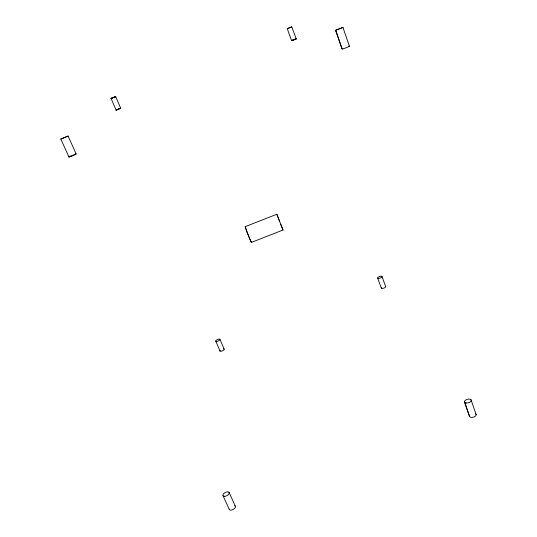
<?xml version="1.0" encoding="UTF-8"?>
<svg xmlns="http://www.w3.org/2000/svg" width="537" height="537" viewBox="0 0 537 537"><rect width="100%" height="100%" fill="white"/><g stroke="black" fill="none" stroke-linecap="round" stroke-linejoin="round"><path stroke-width="0.81" d="M113.716 97.291L111.078 98.439L116.099 110.139L120.691 108.252L118.643 108.951M75.126 154.126C78.375 153.401 69.891 157.14 68.971 156.965L60.809 139.063L68.078 136.049L76.153 153.918L68.951 156.952L69.266 156.643M293.041 39.96L291.591 40.678L296.229 38.845L291.745 26.884L287.255 28.662L291.591 40.678L296.223 38.886L294.826 39.268M114.294 97.069L115.683 96.6L120.697 108.286L116.133 110.139L116.576 109.837M68.058 136.049L60.829 139.07M115.683 96.6L113.038 97.781M291.886 26.884L287.255 28.662M111.078 98.439L115.683 96.62L111.072 98.452L112.414 98.023M68.951 156.952L69.347 156.589M291.591 40.678L292.927 40.007M69.763 156.354L70.454 156.005M117.006 109.635L118.717 108.917M117.918 109.239L116.133 110.139M245.261 226.621L276.844 214.263L277.978 217.109L283.012 230.037L251.457 242.375M294.236 39.483L293.632 39.725L296.229 38.845M119.342 108.682L120.697 108.286M75.489 154.018L76.153 153.918M342.129 48.981L335.618 30.26L342.942 27.434L335.618 30.26L342.082 48.907M223.036 495.758L229.346 509.6M229.037 492.342L235.307 506.169M215.733 341.062L220.049 351.077M219.975 339.418A2.296 0.812 -24 0 1 216.834 341.398A2.296 0.812 -24 0 1 216.747 339.914A2.296 0.812 -24 0 1 219.975 339.418L224.191 349.231M283.012 230.037L280.717 224.224M278.831 219.398L279.448 220.982M278.26 217.935L276.844 214.263M377.706 278.092L381.364 288.174M381.988 276.434L385.626 286.523M464.659 402.28L469.627 416.618M464.485 401.837L469.452 416.168M342.942 27.434L349.406 46.222M471.056 399.817L476.191 414.725M385.365 286.342A2.296 0.846 -19 0 1 384.908 287.61A2.296 0.846 -19 0 1 382.062 288.443A2.296 0.846 -19 0 1 381.639 287.429M223.533 348.849A2.289 0.839 -24.1 0 1 223.734 349.996A2.289 0.839 -24.1 0 1 220.908 351.252A2.289 0.839 -24.1 0 1 220.217 350.325M475.493 413.745A3.457 1.859 -15.1 0 1 473.419 417.162A3.457 1.859 -15.1 0 1 469.593 415.45M234.77 505.72A3.444 1.833 -28.5 0 1 233.394 509.338A3.444 1.833 -28.5 0 1 229.158 509.056M348.54 46.269A3.934 0.336 -20.8 0 1 348.385 46.813A3.934 0.336 -20.8 0 1 343.412 48.713A3.934 0.336 -20.8 0 1 342.727 48.491M251.296 241.576A8.612 0.342 68.6 0 1 248.188 235.005A8.612 0.342 68.6 0 1 245.563 227.01M251.249 241.462A8.471 0.336 68.6 0 1 249.168 237.435L248.524 235.83A8.471 0.336 68.6 0 1 245.751 228.4A8.471 0.336 68.6 0 1 245.61 227.138M466.385 403.012A3.477 1.806 -15.4 0 0 471.238 400.253A3.477 1.806 -15.4 0 0 465.968 399.89A3.477 1.806 -15.4 0 0 466.385 403.012M224.587 496.356A3.457 1.779 -28.1 0 0 229.232 492.872A3.457 1.779 -28.1 0 0 224.385 493.06A3.457 1.779 -28.1 0 0 224.587 496.356M378.686 278.341A2.309 0.819 -19.1 0 0 382.042 276.636A2.309 0.819 -19.1 0 0 378.813 276.817A2.309 0.819 -19.1 0 0 378.686 278.341"/></g></svg>
